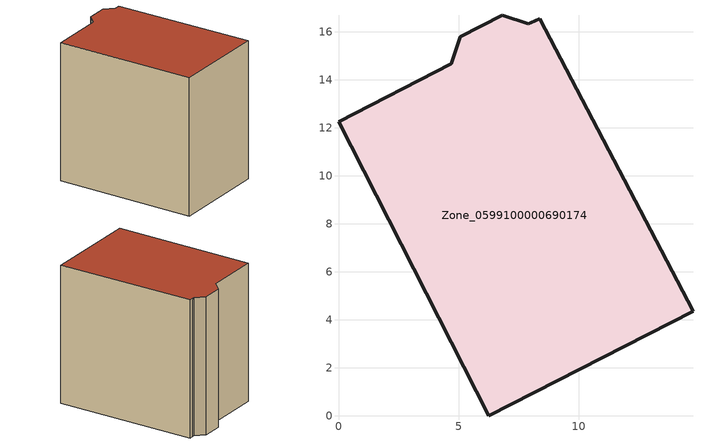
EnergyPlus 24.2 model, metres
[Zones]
Zone_0599100000690174
 floor ground (C_G): 8.39,16.55 14.76,4.37 6.26,0 0,12.25 4.69,14.67 5.06,15.78 6.81,16.69 7.91,16.32 8.01,16.37 z1.45
 wall outside (C_F): 6.26,0 14.76,4.37 8.39,16.55 8.01,16.37 7.91,16.32 6.81,16.69 5.06,15.78 4.69,14.67 0,12.25 6.26,0 z1.45:14.98
 roof outside (C_R): 14.76,4.37 8.39,16.55 8.01,16.37 7.91,16.32 6.81,16.69 5.06,15.78 4.69,14.67 0,12.25 6.26,0 z14.98
[BUILDING]
Pand.0599100000690174: North Axis=0; Terrain=City; Loads Convergence Tolerance Value=0.04; Temperature Convergence Tolerance Value=0.4; Solar Distribution=FullExterior; Maximum Number of Warmup Days=25; Minimum Number of Warmup Days=1
[Site:Location]
Rotterdam.The.Hague.AP_ZH_NLD Design_Conditions: Latitude=51.96; Longitude=4.45; Time Zone=1; Elevation=-4.5
[SITE:GROUNDTEMPERATURE:BUILDINGSURFACE]
18, 18, 18, 18, 18, 18, 18, 18, 18, 18, 18, 18
[MATERIAL] Thermal Absorptance=0.9; Solar Absorptance=0.7; Visible Absorptance=0.7
Name | Roughness | Thickness | Conductivity | Density | Specific Heat
G.TI.1946 | MediumSmooth | 0.15 | 1 | 540 | 1210
F.TI.1946 | Rough | 0.3 | 0.857143 | 1920 | 840
R.TI.1946 | MediumRough | 0.2 | 0.1 | 1500 | 1000
[CONSTRUCTION]
C_G: G.TI.1946
C_F: F.TI.1946
C_R: R.TI.1946
[ZONE]
Zone_0599100000690174: Type=1; Multiplier=1; Ceiling Height=Autocalculate; Volume=Autocalculate; Floor Area=autocalculate; Part of Total Floor Area=Yes
[ZONEINFILTRATION:DESIGNFLOWRATE]
Infil_Zone_0599100000690174: Zone or ZoneList or Space or SpaceList=Zone_0599100000690174; Schedule=AlwaysOn; Design Flow Rate Calculation Method=Flow/Area; Flow Rate per Floor Area=0.003; Constant Term Coefficient=1; Temperature Term Coefficient=0; Velocity Term Coefficient=0; Velocity Squared Term Coefficient=0
[HVACTEMPLATE:ZONE:IDEALLOADSAIRSYSTEM]
Zone_0599100000690174: Maximum Heating Supply Air Temperature=50; Minimum Cooling Supply Air Temperature=13; Maximum Heating Supply Air Humidity Ratio=0.0156; Minimum Cooling Supply Air Humidity Ratio=0.0077; Heating Limit=NoLimit; Cooling Limit=NoLimit; Dehumidification Control Type=ConstantSensibleHeatRatio; Cooling Sensible Heat Ratio=0.7; Dehumidification Setpoint=60; Humidification Control Type=None; Humidification Setpoint=30; Outdoor Air Method=None; Outdoor Air Flow Rate per Person=0.00944; Outdoor Air Flow Rate per Zone Floor Area=0; Outdoor Air Flow Rate per Zone=0; Demand Controlled Ventilation Type=None; Outdoor Air Economizer Type=NoEconomizer; Heat Recovery Type=None; Sensible Heat Recovery Effectiveness=0.7; Latent Heat Recovery Effectiveness=0.65
[ZONECONTROL:THERMOSTAT]
ThermostatControl_Zone_0599100000690174: Zone or ZoneList=Zone_0599100000690174; Control Type Schedule=DualSetpointControlType; Control 1=Thermostat_Zone_0599100000690174; Temperature Difference Between Cutout And Setpoint=0
[THERMOSTATSETPOINT:DUALSETPOINT]
Thermostat_Zone_0599100000690174: Heating Setpoint Temperature Schedule=HeatingSetpoint_Zone_0599100000690174; Cooling Setpoint Temperature Schedule=CoolingSetpoint_Zone_0599100000690174
[SCHEDULE:COMPACT]
HeatingSetpoint_Zone_0599100000690174: Through: 12/31, For: AllDays, Until: 24:00, 21
CoolingSetpoint_Zone_0599100000690174: Through: 12/31, For: AllDays, Until: 24:00, 24
DualSetpointControlType: Through: 12/31, For: AllDays, Until: 24:00, 4
AlwaysOn: Through: 12/31, For: AllDays, Until: 24:00, 1
